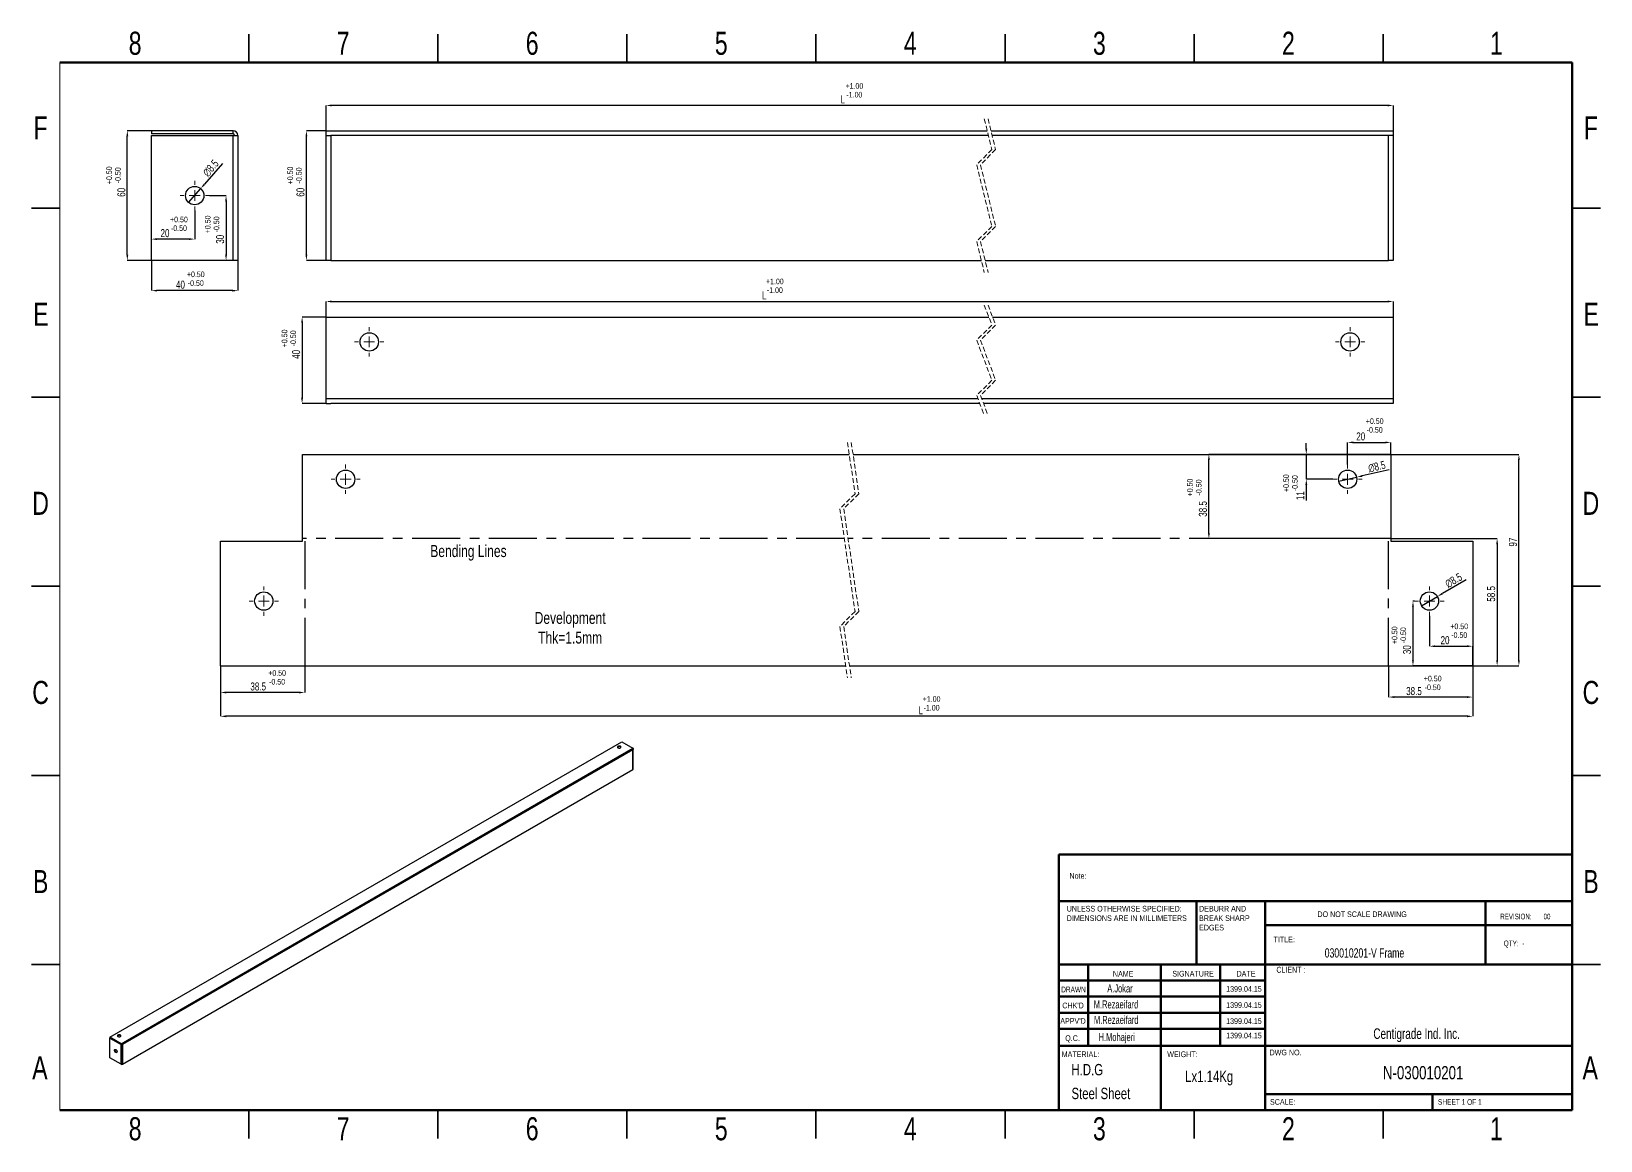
# Model space of a CAD drawing. Header units: millimetres. Extents: x 762 to 1177, y 468 to 761.
import ezdxf

# ---------------------------------------------------------------- set-up
doc = ezdxf.new("R2010")
doc.units = ezdxf.units.MM
doc.linetypes.add('CENTERX2', pattern=[20.32, 12.7, -2.54, 2.54, -2.54])
doc.linetypes.add('HIDDEN', pattern=[1.905, 1.27, -0.635])
doc.styles.add('SLDTEXTSTYLE0', font='TXT', dxfattribs={"width": 0.75})
doc.styles.add('SLDTEXTSTYLE1', font='TXT', dxfattribs={"width": 0.686449})
doc.styles.add('SLDTEXTSTYLE2', font='TXT', dxfattribs={"width": 0.652778})
doc.styles.add('SLDTEXTSTYLE3', font='TXT', dxfattribs={"width": 0.692308})
doc.styles.add('SLDTEXTSTYLE4', font='TXT', dxfattribs={"width": 0.7})
doc.styles.add('SLDTEXTSTYLE5', font='TXT', dxfattribs={"width": 0.678571})
doc.dimstyles.new('SLDDIMSTYLE40', dxfattribs={"dimtxt": 2.116667, "dimasz": 1.5, "dimexe": 0, "dimexo": 0.0625, "dimgap": 0.529167, "dimtad": 1, "dimdec": 0, "dimlfac": 1.75, "dimrnd": 1e-09, "dimzin": 12, "dimdsep": 46, "dimtxsty": 'SLDTEXTSTYLE0', "dimsah": 1, "dimcen": 0.09, "dimadec": 0, "dimazin": 3, "dimtfac": 1, "dimtdec": 0, "dimtofl": 0, "dimtmove": 0, "dimatfit": 3, "dimfxl": 1, "dimfrac": 2, "dimtolj": 1, "dimtzin": 12, "dimarcsym": 0})
doc.dimstyles.new('SLDDIMSTYLE41', dxfattribs={"dimtxt": 2.116667, "dimasz": 1.5, "dimexe": 0, "dimexo": 0.0625, "dimgap": 0.529167, "dimtad": 1, "dimdec": 1, "dimlfac": 1.75, "dimrnd": 1e-09, "dimzin": 12, "dimdsep": 46, "dimtxsty": 'SLDTEXTSTYLE0', "dimblk1": 'NONE', "dimsah": 1, "dimcen": 0, "dimadec": 0, "dimazin": 3, "dimtfac": 1, "dimtdec": 1, "dimtmove": 0, "dimatfit": 3, "dimldrblk": 'NONE', "dimfxl": 1, "dimfrac": 2, "dimtolj": 1, "dimtzin": 12, "dimarcsym": 0})
doc.dimstyles.new('SLDDIMSTYLE42', dxfattribs={"dimtxt": 2.116667, "dimasz": 1.5, "dimexe": 0, "dimexo": 0.0625, "dimgap": 0.529167, "dimtad": 1, "dimdec": 0, "dimlfac": 1.75, "dimrnd": 1e-09, "dimzin": 12, "dimdsep": 46, "dimtxsty": 'SLDTEXTSTYLE0', "dimsah": 1, "dimcen": 0.09, "dimadec": 0, "dimazin": 3, "dimtfac": 1, "dimtdec": 0, "dimtmove": 0, "dimatfit": 0, "dimfxl": 1, "dimfrac": 2, "dimtolj": 1, "dimtzin": 12, "dimarcsym": 0})

# ---------------------------------------------------------------- blocks, each defined once
blk = doc.blocks.new('*D32')
at = {"color": 0, "linetype": 'Continuous', "lineweight": -2, "transparency": 16777216}
for p, q in [((793.94, 734.62), (787.62, 734.62)), ((787.62, 701.84), (787.62, 733.12)), ((793.94, 700.34), (787.62, 700.34))]:
    blk.add_line(p, q, dxfattribs=at)
at = {"color": 0, "linetype": 'Continuous', "transparency": 16777216}
for points in [[(787.37, 733.12), (787.87, 733.12), (787.62, 734.62)], [(787.37, 701.84), (787.87, 701.84), (787.62, 700.34)]]:
    blk.add_solid(points, dxfattribs=at)
at = {"layer": 'Defpoints', "color": 0, "linetype": 'Continuous', "transparency": 16777216}
for p in [(787.62, 734.62), (794.01, 734.62), (794.01, 700.34)]:
    blk.add_point(p, dxfattribs=at)
at = {"color": 0, "linetype": 'Continuous', "lineweight": 18, "transparency": 16777216, "insert": (784.98, 718.33), "char_height": 2.117, "attachment_point": 2, "rotation": 90, "style": 'SLDTEXTSTYLE0'}
blk.add_mtext('\\A1;60', dxfattribs=at)
blk = doc.blocks.new('*D33')
at = {"color": 0, "linetype": 'Continuous', "lineweight": -2, "transparency": 16777216}
for p, q in [((794.01, 700.27), (794.01, 692.33)), ((816.86, 700.27), (816.86, 692.33)), ((815.36, 692.33), (795.51, 692.33))]:
    blk.add_line(p, q, dxfattribs=at)
at = {"color": 0, "linetype": 'Continuous', "transparency": 16777216}
for points in [[(795.51, 692.58), (795.51, 692.08), (794.01, 692.33)], [(815.36, 692.58), (815.36, 692.08), (816.86, 692.33)]]:
    blk.add_solid(points, dxfattribs=at)
at = {"layer": 'Defpoints', "color": 0, "linetype": 'Continuous', "transparency": 16777216}
for p in [(794.01, 700.34), (816.86, 700.34), (794.01, 692.33)]:
    blk.add_point(p, dxfattribs=at)
at = {"color": 0, "linetype": 'Continuous', "lineweight": 18, "transparency": 16777216, "insert": (801.67, 694.97), "char_height": 2.117, "attachment_point": 2, "style": 'SLDTEXTSTYLE0'}
blk.add_mtext('\\A1;40', dxfattribs=at)
blk = doc.blocks.new('*D34')
at = {"color": 0, "linetype": 'Continuous', "lineweight": -2, "transparency": 16777216}
for p, q in [((812.8, 725.98), (808.01, 720.45)), ((803.84, 715.64), (807.02, 719.31))]:
    blk.add_line(p, q, dxfattribs=at)
at = {"color": 0, "linetype": 'Continuous', "transparency": 16777216}
blk.add_solid([(807.82, 720.61), (808.2, 720.28), (807.02, 719.31)], dxfattribs=at)
at = {"layer": 'Defpoints', "color": 0, "linetype": 'Continuous', "transparency": 16777216}
for p in [(807.02, 719.31), (803.84, 715.64)]:
    blk.add_point(p, dxfattribs=at)
at = {"color": 0, "linetype": 'Continuous', "lineweight": 18, "transparency": 16777216, "insert": (807.34, 723.71), "char_height": 2.117, "attachment_point": 1, "rotation": 49.0928, "style": 'SLDTEXTSTYLE0'}
blk.add_mtext('\\A1;∅8.5', dxfattribs=at)
blk = doc.blocks.new('_NONE')
blk = doc.blocks.new('*D35')
at = {"color": 0, "linetype": 'Continuous', "lineweight": -2, "transparency": 16777216}
for p, q in [((809.35, 717.48), (813.73, 717.48)), ((813.73, 715.98), (813.73, 701.84)), ((816.8, 700.34), (813.73, 700.34))]:
    blk.add_line(p, q, dxfattribs=at)
at = {"color": 0, "linetype": 'Continuous', "transparency": 16777216}
for points in [[(813.48, 715.98), (813.98, 715.98), (813.73, 717.48)], [(813.48, 701.84), (813.98, 701.84), (813.73, 700.34)]]:
    blk.add_solid(points, dxfattribs=at)
at = {"layer": 'Defpoints', "color": 0, "linetype": 'Continuous', "transparency": 16777216}
for p in [(809.29, 717.48), (813.73, 700.34), (816.86, 700.34)]:
    blk.add_point(p, dxfattribs=at)
at = {"color": 0, "linetype": 'Continuous', "lineweight": 18, "transparency": 16777216, "insert": (811.09, 705.92), "char_height": 2.117, "attachment_point": 2, "rotation": 90, "style": 'SLDTEXTSTYLE0'}
blk.add_mtext('\\A1;30', dxfattribs=at)
blk = doc.blocks.new('*D36')
at = {"color": 0, "linetype": 'Continuous', "lineweight": -2, "transparency": 16777216}
for p, q in [((805.43, 713.56), (805.43, 705.96)), ((794.01, 700.4), (794.01, 705.96)), ((803.93, 705.96), (795.51, 705.96))]:
    blk.add_line(p, q, dxfattribs=at)
at = {"color": 0, "linetype": 'Continuous', "transparency": 16777216}
for points in [[(795.51, 706.21), (795.51, 705.71), (794.01, 705.96)], [(803.93, 706.21), (803.93, 705.71), (805.43, 705.96)]]:
    blk.add_solid(points, dxfattribs=at)
at = {"layer": 'Defpoints', "color": 0, "linetype": 'Continuous', "transparency": 16777216}
for p in [(805.43, 713.62), (794.01, 705.96), (794.01, 700.34)]:
    blk.add_point(p, dxfattribs=at)
at = {"color": 0, "linetype": 'Continuous', "lineweight": 18, "transparency": 16777216, "insert": (797.59, 708.6), "char_height": 2.117, "attachment_point": 2, "style": 'SLDTEXTSTYLE0'}
blk.add_mtext('\\A1;20', dxfattribs=at)
blk = doc.blocks.new('SW_CENTERMARKSYMBOL_70')
at = {"color": 0, "linetype": 'Continuous', "lineweight": 0}
for p, q in [((-2.86, 0), (-3.86, 0)), ((0, 0), (-1.43, 0)), ((0, 2.86), (0, 3.86)), ((0, 0), (0, 1.43)), ((0, 0), (0, -1.43)), ((0, 0), (1.43, 0)), ((2.86, 0), (3.86, 0)), ((0, -2.86), (0, -3.86))]:
    blk.add_line(p, q, dxfattribs=at)
blk = doc.blocks.new('*D37')
at = {"color": 0, "linetype": 'Continuous', "lineweight": -2, "transparency": 16777216}
for p, q in [((840.17, 734.68), (840.17, 741.3)), ((1120.93, 741.3), (841.67, 741.3)), ((1122.43, 734.68), (1122.43, 741.3))]:
    blk.add_line(p, q, dxfattribs=at)
at = {"color": 0, "linetype": 'Continuous', "transparency": 16777216}
for points in [[(841.67, 741.55), (841.67, 741.05), (840.17, 741.3)], [(1120.93, 741.55), (1120.93, 741.05), (1122.43, 741.3)]]:
    blk.add_solid(points, dxfattribs=at)
at = {"layer": 'Defpoints', "color": 0, "linetype": 'Continuous', "transparency": 16777216}
for p in [(840.17, 741.3), (840.17, 734.62), (1122.43, 734.62)]:
    blk.add_point(p, dxfattribs=at)
at = {"color": 0, "linetype": 'Continuous', "lineweight": 18, "transparency": 16777216, "insert": (976.83, 743.95), "char_height": 2.117, "attachment_point": 2, "style": 'SLDTEXTSTYLE0'}
blk.add_mtext('\\A1;L', dxfattribs=at)
blk = doc.blocks.new('*D38')
at = {"color": 0, "linetype": 'Continuous', "lineweight": -2, "transparency": 16777216}
for p, q in [((840.11, 734.62), (834.98, 734.62)), ((834.98, 701.84), (834.98, 733.12)), ((840.11, 700.34), (834.98, 700.34))]:
    blk.add_line(p, q, dxfattribs=at)
at = {"color": 0, "linetype": 'Continuous', "transparency": 16777216}
for points in [[(834.73, 733.12), (835.23, 733.12), (834.98, 734.62)], [(834.73, 701.84), (835.23, 701.84), (834.98, 700.34)]]:
    blk.add_solid(points, dxfattribs=at)
at = {"layer": 'Defpoints', "color": 0, "linetype": 'Continuous', "transparency": 16777216}
for p in [(834.98, 734.62), (840.17, 734.62), (840.17, 700.34)]:
    blk.add_point(p, dxfattribs=at)
at = {"color": 0, "linetype": 'Continuous', "lineweight": 18, "transparency": 16777216, "insert": (832.34, 718.35), "char_height": 2.117, "attachment_point": 2, "rotation": 90, "style": 'SLDTEXTSTYLE0'}
blk.add_mtext('\\A1;60', dxfattribs=at)
blk = doc.blocks.new('*D39')
at = {"color": 0, "linetype": 'Continuous', "lineweight": -2, "transparency": 16777216}
for p, q in [((840.17, 685.42), (840.17, 689.47)), ((841.67, 689.47), (1120.93, 689.47)), ((1122.43, 685.42), (1122.43, 689.47))]:
    blk.add_line(p, q, dxfattribs=at)
at = {"color": 0, "linetype": 'Continuous', "transparency": 16777216}
for points in [[(841.67, 689.72), (841.67, 689.22), (840.17, 689.47)], [(1120.93, 689.72), (1120.93, 689.22), (1122.43, 689.47)]]:
    blk.add_solid(points, dxfattribs=at)
at = {"layer": 'Defpoints', "color": 0, "linetype": 'Continuous', "transparency": 16777216}
for p in [(1122.43, 689.47), (840.17, 685.36), (1122.43, 685.36)]:
    blk.add_point(p, dxfattribs=at)
at = {"color": 0, "linetype": 'Continuous', "lineweight": 18, "transparency": 16777216, "insert": (956.06, 692.12), "char_height": 2.117, "attachment_point": 2, "style": 'SLDTEXTSTYLE0'}
blk.add_mtext('\\A1;L', dxfattribs=at)
blk = doc.blocks.new('*D40')
at = {"color": 0, "linetype": 'Continuous', "lineweight": -2, "transparency": 16777216}
for p, q in [((840.11, 685.36), (833.84, 685.36)), ((833.84, 683.86), (833.84, 664)), ((840.11, 662.5), (833.84, 662.5))]:
    blk.add_line(p, q, dxfattribs=at)
at = {"color": 0, "linetype": 'Continuous', "transparency": 16777216}
for points in [[(833.59, 683.86), (834.09, 683.86), (833.84, 685.36)], [(833.59, 664), (834.09, 664), (833.84, 662.5)]]:
    blk.add_solid(points, dxfattribs=at)
at = {"layer": 'Defpoints', "color": 0, "linetype": 'Continuous', "transparency": 16777216}
for p in [(840.17, 685.36), (833.84, 662.5), (840.17, 662.5)]:
    blk.add_point(p, dxfattribs=at)
at = {"color": 0, "linetype": 'Continuous', "lineweight": 18, "transparency": 16777216, "insert": (831.19, 675.49), "char_height": 2.117, "attachment_point": 2, "rotation": 90, "style": 'SLDTEXTSTYLE0'}
blk.add_mtext('\\A1;40', dxfattribs=at)
blk = doc.blocks.new('SW_CENTERMARKSYMBOL_71')
at = {"color": 0, "linetype": 'Continuous', "lineweight": 0}
for p, q in [((-2.86, 0), (-3.86, 0)), ((0, 0), (-1.43, 0)), ((0, 2.86), (0, 3.86)), ((0, 0), (0, 1.43)), ((0, 0), (0, -1.43)), ((0, 0), (1.43, 0)), ((2.86, 0), (3.86, 0)), ((0, -2.86), (0, -3.86))]:
    blk.add_line(p, q, dxfattribs=at)
blk = doc.blocks.new('SW_CENTERMARKSYMBOL_72')
at = {"color": 0, "linetype": 'Continuous', "lineweight": 0}
for p, q in [((-2.86, 0), (-3.86, 0)), ((0, 0), (-1.43, 0)), ((0, 2.86), (0, 3.86)), ((0, 0), (0, 1.43)), ((0, 0), (0, -1.43)), ((0, 0), (1.43, 0)), ((2.86, 0), (3.86, 0)), ((0, -2.86), (0, -3.86))]:
    blk.add_line(p, q, dxfattribs=at)
blk = doc.blocks.new('*D41')
at = {"color": 0, "linetype": 'Continuous', "lineweight": -2, "transparency": 16777216}
for p, q in [((812.28, 593.05), (812.28, 579.79)), ((1143.42, 593.05), (1143.42, 579.79)), ((1141.92, 579.79), (813.78, 579.79))]:
    blk.add_line(p, q, dxfattribs=at)
at = {"color": 0, "linetype": 'Continuous', "transparency": 16777216}
for points in [[(813.78, 580.04), (813.78, 579.54), (812.28, 579.79)], [(1141.92, 580.04), (1141.92, 579.54), (1143.42, 579.79)]]:
    blk.add_solid(points, dxfattribs=at)
at = {"layer": 'Defpoints', "color": 0, "linetype": 'Continuous', "transparency": 16777216}
for p in [(812.28, 593.12), (1143.42, 593.12), (812.28, 579.79)]:
    blk.add_point(p, dxfattribs=at)
at = {"color": 0, "linetype": 'Continuous', "lineweight": 18, "transparency": 16777216, "insert": (997.47, 582.43), "char_height": 2.117, "attachment_point": 2, "style": 'SLDTEXTSTYLE0'}
blk.add_mtext('\\A1;L', dxfattribs=at)
blk = doc.blocks.new('*D42')
at = {"color": 0, "linetype": 'Continuous', "lineweight": -2, "transparency": 16777216}
for p, q in [((812.28, 593.05), (812.28, 586.09)), ((834.53, 593.05), (834.53, 586.09)), ((833.03, 586.09), (813.78, 586.09))]:
    blk.add_line(p, q, dxfattribs=at)
at = {"color": 0, "linetype": 'Continuous', "transparency": 16777216}
for points in [[(813.78, 586.34), (813.78, 585.84), (812.28, 586.09)], [(833.03, 586.34), (833.03, 585.84), (834.53, 586.09)]]:
    blk.add_solid(points, dxfattribs=at)
at = {"layer": 'Defpoints', "color": 0, "linetype": 'Continuous', "transparency": 16777216}
for p in [(812.28, 593.12), (834.53, 593.12), (812.28, 586.09)]:
    blk.add_point(p, dxfattribs=at)
at = {"color": 0, "linetype": 'Continuous', "lineweight": 18, "transparency": 16777216, "insert": (822.23, 588.74), "char_height": 2.117, "attachment_point": 2, "style": 'SLDTEXTSTYLE0'}
blk.add_mtext('\\A1;38.5', dxfattribs=at)
blk = doc.blocks.new('*D43')
at = {"color": 0, "linetype": 'Continuous', "lineweight": -2, "transparency": 16777216}
for p, q in [((1121.17, 593.05), (1121.17, 584.88)), ((1143.42, 593.05), (1143.42, 584.88)), ((1141.92, 584.88), (1122.67, 584.88))]:
    blk.add_line(p, q, dxfattribs=at)
at = {"color": 0, "linetype": 'Continuous', "transparency": 16777216}
for points in [[(1122.67, 585.13), (1122.67, 584.63), (1121.17, 584.88)], [(1141.92, 585.13), (1141.92, 584.63), (1143.42, 584.88)]]:
    blk.add_solid(points, dxfattribs=at)
at = {"layer": 'Defpoints', "color": 0, "linetype": 'Continuous', "transparency": 16777216}
for p in [(1121.17, 593.12), (1143.42, 593.12), (1121.17, 584.88)]:
    blk.add_point(p, dxfattribs=at)
at = {"color": 0, "linetype": 'Continuous', "lineweight": 18, "transparency": 16777216, "insert": (1127.89, 587.52), "char_height": 2.117, "attachment_point": 2, "style": 'SLDTEXTSTYLE0'}
blk.add_mtext('\\A1;38.5', dxfattribs=at)
blk = doc.blocks.new('*D44')
at = {"color": 0, "linetype": 'Continuous', "lineweight": -2, "transparency": 16777216}
for p, q in [((1121.72, 649.04), (1073.65, 649.04)), ((1073.65, 628.29), (1073.65, 647.54)), ((1121.72, 626.79), (1073.65, 626.79))]:
    blk.add_line(p, q, dxfattribs=at)
at = {"color": 0, "linetype": 'Continuous', "transparency": 16777216}
for points in [[(1073.4, 647.54), (1073.9, 647.54), (1073.65, 649.04)], [(1073.4, 628.29), (1073.9, 628.29), (1073.65, 626.79)]]:
    blk.add_solid(points, dxfattribs=at)
at = {"layer": 'Defpoints', "color": 0, "linetype": 'Continuous', "transparency": 16777216}
for p in [(1073.65, 649.04), (1121.78, 649.04), (1121.78, 626.79)]:
    blk.add_point(p, dxfattribs=at)
at = {"color": 0, "linetype": 'Continuous', "lineweight": 18, "transparency": 16777216, "insert": (1071, 634.62), "char_height": 2.117, "attachment_point": 2, "rotation": 90, "style": 'SLDTEXTSTYLE0'}
blk.add_mtext('\\A1;38.5', dxfattribs=at)
blk = doc.blocks.new('*D45')
at = {"color": 0, "linetype": 'Continuous', "lineweight": -2, "transparency": 16777216}
for p, q in [((1121.84, 626.79), (1149.88, 626.79)), ((1149.88, 625.29), (1149.88, 594.62)), ((1143.48, 593.12), (1149.88, 593.12))]:
    blk.add_line(p, q, dxfattribs=at)
at = {"color": 0, "linetype": 'Continuous', "transparency": 16777216}
for points in [[(1149.63, 625.29), (1150.13, 625.29), (1149.88, 626.79)], [(1149.63, 594.62), (1150.13, 594.62), (1149.88, 593.12)]]:
    blk.add_solid(points, dxfattribs=at)
at = {"layer": 'Defpoints', "color": 0, "linetype": 'Continuous', "transparency": 16777216}
for p in [(1121.78, 626.79), (1143.42, 593.12), (1149.88, 593.12)]:
    blk.add_point(p, dxfattribs=at)
at = {"color": 0, "linetype": 'Continuous', "lineweight": 18, "transparency": 16777216, "insert": (1147.23, 612.16), "char_height": 2.117, "attachment_point": 2, "rotation": 90, "style": 'SLDTEXTSTYLE0'}
blk.add_mtext('\\A1;58.5', dxfattribs=at)
blk = doc.blocks.new('*D46')
at = {"color": 0, "linetype": 'Continuous', "lineweight": -2, "transparency": 16777216}
for p, q in [((1121.84, 649.04), (1155.64, 649.04)), ((1155.64, 594.62), (1155.64, 647.54)), ((1143.48, 593.12), (1155.64, 593.12))]:
    blk.add_line(p, q, dxfattribs=at)
at = {"color": 0, "linetype": 'Continuous', "transparency": 16777216}
for points in [[(1155.39, 647.54), (1155.89, 647.54), (1155.64, 649.04)], [(1155.39, 594.62), (1155.89, 594.62), (1155.64, 593.12)]]:
    blk.add_solid(points, dxfattribs=at)
at = {"layer": 'Defpoints', "color": 0, "linetype": 'Continuous', "transparency": 16777216}
for p in [(1121.78, 649.04), (1155.64, 649.04), (1143.42, 593.12)]:
    blk.add_point(p, dxfattribs=at)
at = {"color": 0, "linetype": 'Continuous', "lineweight": 18, "transparency": 16777216, "insert": (1153, 625.85), "char_height": 2.117, "attachment_point": 2, "rotation": 90, "style": 'SLDTEXTSTYLE0'}
blk.add_mtext('\\A1;97', dxfattribs=at)
blk = doc.blocks.new('*D47')
at = {"color": 0, "linetype": 'Continuous', "lineweight": -2, "transparency": 16777216}
for p, q in [((1110.35, 646.38), (1110.35, 652.21)), ((1111.85, 652.21), (1120.28, 652.21)), ((1121.78, 649.1), (1121.78, 652.21))]:
    blk.add_line(p, q, dxfattribs=at)
at = {"color": 0, "linetype": 'Continuous', "transparency": 16777216}
for points in [[(1111.85, 652.46), (1111.85, 651.96), (1110.35, 652.21)], [(1120.28, 652.46), (1120.28, 651.96), (1121.78, 652.21)]]:
    blk.add_solid(points, dxfattribs=at)
at = {"layer": 'Defpoints', "color": 0, "linetype": 'Continuous', "transparency": 16777216}
for p in [(1121.78, 652.21), (1121.78, 649.04), (1110.35, 646.32)]:
    blk.add_point(p, dxfattribs=at)
at = {"color": 0, "linetype": 'Continuous', "lineweight": 18, "transparency": 16777216, "insert": (1113.81, 654.86), "char_height": 2.117, "attachment_point": 2, "style": 'SLDTEXTSTYLE0'}
blk.add_mtext('\\A1;20', dxfattribs=at)
blk = doc.blocks.new('*D48')
at = {"color": 0, "linetype": 'Continuous', "lineweight": -2, "transparency": 16777216}
for p, q in [((1099.41, 650.54), (1099.41, 652.04)), ((1121.72, 649.04), (1099.41, 649.04)), ((1099.41, 649.04), (1099.41, 642.47)), ((1106.43, 642.47), (1099.41, 642.47)), ((1099.41, 640.97), (1099.41, 636.82))]:
    blk.add_line(p, q, dxfattribs=at)
at = {"color": 0, "linetype": 'Continuous', "transparency": 16777216}
for points in [[(1099.16, 650.54), (1099.66, 650.54), (1099.41, 649.04)], [(1099.16, 640.97), (1099.66, 640.97), (1099.41, 642.47)]]:
    blk.add_solid(points, dxfattribs=at)
at = {"layer": 'Defpoints', "color": 0, "linetype": 'Continuous', "transparency": 16777216}
for p in [(1099.41, 649.04), (1121.78, 649.04), (1106.49, 642.47)]:
    blk.add_point(p, dxfattribs=at)
at = {"color": 0, "linetype": 'Continuous', "lineweight": 18, "transparency": 16777216, "insert": (1096.76, 638.14), "char_height": 2.117, "attachment_point": 2, "rotation": 90, "style": 'SLDTEXTSTYLE0'}
blk.add_mtext('\\A1;11', dxfattribs=at)
blk = doc.blocks.new('*D49')
at = {"color": 0, "linetype": 'Continuous', "lineweight": -2, "transparency": 16777216}
for p, q in [((1121.32, 644.96), (1114.18, 643.34)), ((1107.98, 641.93), (1112.72, 643))]:
    blk.add_line(p, q, dxfattribs=at)
at = {"color": 0, "linetype": 'Continuous', "transparency": 16777216}
blk.add_solid([(1114.13, 643.58), (1114.24, 643.09), (1112.72, 643)], dxfattribs=at)
at = {"layer": 'Defpoints', "color": 0, "linetype": 'Continuous', "transparency": 16777216}
for p in [(1107.98, 641.93), (1112.72, 643)]:
    blk.add_point(p, dxfattribs=at)
at = {"color": 0, "linetype": 'Continuous', "lineweight": 18, "transparency": 16777216, "insert": (1115.57, 646.37), "char_height": 2.117, "attachment_point": 1, "rotation": 12.8005, "style": 'SLDTEXTSTYLE0'}
blk.add_mtext('\\A1;∅8.5', dxfattribs=at)
blk = doc.blocks.new('*D50')
at = {"color": 0, "linetype": 'Continuous', "lineweight": -2, "transparency": 16777216}
for p, q in [((1131.99, 606.34), (1131.99, 598.32)), ((1133.49, 598.32), (1141.92, 598.32)), ((1143.42, 593.18), (1143.42, 598.32))]:
    blk.add_line(p, q, dxfattribs=at)
at = {"color": 0, "linetype": 'Continuous', "transparency": 16777216}
for points in [[(1133.49, 598.57), (1133.49, 598.07), (1131.99, 598.32)], [(1141.92, 598.57), (1141.92, 598.07), (1143.42, 598.32)]]:
    blk.add_solid(points, dxfattribs=at)
at = {"layer": 'Defpoints', "color": 0, "linetype": 'Continuous', "transparency": 16777216}
for p in [(1131.99, 606.4), (1143.42, 598.32), (1143.42, 593.12)]:
    blk.add_point(p, dxfattribs=at)
at = {"color": 0, "linetype": 'Continuous', "lineweight": 18, "transparency": 16777216, "insert": (1136.11, 600.97), "char_height": 2.117, "attachment_point": 2, "style": 'SLDTEXTSTYLE0'}
blk.add_mtext('\\A1;20', dxfattribs=at)
blk = doc.blocks.new('*D51')
at = {"color": 0, "linetype": 'Continuous', "lineweight": -2, "transparency": 16777216}
for p, q in [((1128.07, 610.26), (1127.62, 610.26)), ((1127.62, 608.76), (1127.62, 594.62)), ((1143.35, 593.12), (1127.62, 593.12))]:
    blk.add_line(p, q, dxfattribs=at)
at = {"color": 0, "linetype": 'Continuous', "transparency": 16777216}
for points in [[(1127.37, 608.76), (1127.87, 608.76), (1127.62, 610.26)], [(1127.37, 594.62), (1127.87, 594.62), (1127.62, 593.12)]]:
    blk.add_solid(points, dxfattribs=at)
at = {"layer": 'Defpoints', "color": 0, "linetype": 'Continuous', "transparency": 16777216}
for p in [(1128.13, 610.26), (1127.62, 593.12), (1143.42, 593.12)]:
    blk.add_point(p, dxfattribs=at)
at = {"color": 0, "linetype": 'Continuous', "lineweight": 18, "transparency": 16777216, "insert": (1124.97, 597.41), "char_height": 2.117, "attachment_point": 2, "rotation": 90, "style": 'SLDTEXTSTYLE0'}
blk.add_mtext('\\A1;30', dxfattribs=at)
blk = doc.blocks.new('*D52')
at = {"color": 0, "linetype": 'Continuous', "lineweight": -2, "transparency": 16777216}
for p, q in [((1141.73, 615.88), (1135.39, 612.22)), ((1129.88, 609.04), (1134.09, 611.47))]:
    blk.add_line(p, q, dxfattribs=at)
at = {"color": 0, "linetype": 'Continuous', "transparency": 16777216}
blk.add_solid([(1135.26, 612.44), (1135.51, 612.01), (1134.09, 611.47)], dxfattribs=at)
at = {"layer": 'Defpoints', "color": 0, "linetype": 'Continuous', "transparency": 16777216}
for p in [(1134.09, 611.47), (1129.88, 609.04)]:
    blk.add_point(p, dxfattribs=at)
at = {"color": 0, "linetype": 'Continuous', "lineweight": 18, "transparency": 16777216, "insert": (1135.82, 615.53), "char_height": 2.117, "attachment_point": 1, "rotation": 30, "style": 'SLDTEXTSTYLE0'}
blk.add_mtext('\\A1;∅8.5', dxfattribs=at)
blk = doc.blocks.new('SW_CENTERMARKSYMBOL_73')
at = {"color": 0, "linetype": 'Continuous', "lineweight": 0}
for p, q in [((-2.86, 0), (-3.86, 0)), ((0, 0), (-1.43, 0)), ((0, 2.86), (0, 3.86)), ((0, 0), (0, 1.43)), ((0, 0), (0, -1.43)), ((0, 0), (1.43, 0)), ((2.86, 0), (3.86, 0)), ((0, -2.86), (0, -3.86))]:
    blk.add_line(p, q, dxfattribs=at)
blk = doc.blocks.new('SW_CENTERMARKSYMBOL_74')
at = {"color": 0, "linetype": 'Continuous', "lineweight": 0}
for p, q in [((-2.86, 0), (-3.86, 0)), ((0, 0), (-1.43, 0)), ((0, 2.86), (0, 3.86)), ((0, 0), (0, 1.43)), ((0, 0), (0, -1.43)), ((0, 0), (1.43, 0)), ((2.86, 0), (3.86, 0)), ((0, -2.86), (0, -3.86))]:
    blk.add_line(p, q, dxfattribs=at)
blk = doc.blocks.new('SW_CENTERMARKSYMBOL_75')
at = {"color": 0, "linetype": 'Continuous', "lineweight": 0}
for p, q in [((-2.86, 0), (-3.86, 0)), ((0, 0), (-1.43, 0)), ((0, 2.86), (0, 3.86)), ((0, 0), (0, 1.43)), ((0, 0), (0, -1.43)), ((0, 0), (1.43, 0)), ((2.86, 0), (3.86, 0)), ((0, -2.86), (0, -3.86))]:
    blk.add_line(p, q, dxfattribs=at)
blk = doc.blocks.new('SW_CENTERMARKSYMBOL_76')
at = {"color": 0, "linetype": 'Continuous', "lineweight": 0}
for p, q in [((-2.86, 0), (-3.86, 0)), ((0, 0), (-1.43, 0)), ((0, 2.86), (0, 3.86)), ((0, 0), (0, 1.43)), ((0, 0), (0, -1.43)), ((0, 0), (1.43, 0)), ((2.86, 0), (3.86, 0)), ((0, -2.86), (0, -3.86))]:
    blk.add_line(p, q, dxfattribs=at)
blk = doc.blocks.new('SW_NOTE_62')
at = {"color": 0, "linetype": 'Continuous', "lineweight": 0, "char_height": 1.5, "attachment_point": 1, "style": 'SLDTEXTSTYLE0'}
for s, insert in [('UNLESS OTHERWISE SPECIFIED:', (0, 1.93)), ('DIMENSIONS ARE IN MILLIMETERS', (0, -0.57))]:
    blk.add_mtext(s, dxfattribs=dict(at, insert=insert))
blk = doc.blocks.new('SW_NOTE_63')
at = {"color": 0, "linetype": 'Continuous', "lineweight": 0, "char_height": 1.5, "attachment_point": 1, "style": 'SLDTEXTSTYLE0'}
for s, insert in [('DEBURR AND', (0, 1.93)), ('BREAK SHARP', (0, -0.57)), ('EDGES', (0, -3.07))]:
    blk.add_mtext(s, dxfattribs=dict(at, insert=insert))

msp = doc.modelspace()

# ---------------------------------------------------------------- linework, layer by layer
at = {"color": 7, "linetype": 'Continuous', "lineweight": 35}
for p, q in [((819.746, 752.676), (819.746, 760.176)), ((869.746, 752.676), (869.746, 760.176)), ((919.746, 752.676), (919.746, 760.176)), ((969.746, 760.176), (969.746, 752.676)), ((969.746, 752.676), (969.746, 760.176)), ((1019.746, 752.676), (1019.746, 760.176)), ((1069.746, 752.676), (1069.746, 760.176)), ((1119.746, 752.676), (1119.746, 760.176)), ((769.746, 714.176), (762.246, 714.176)), ((1169.746, 714.176), (1177.246, 714.176)), ((769.746, 664.176), (762.246, 664.176)), ((1169.746, 664.176), (1177.246, 664.176)), ((762.246, 614.176), (769.746, 614.176)), ((769.746, 614.176), (762.246, 614.176)), ((1177.246, 614.176), (1169.746, 614.176)), ((1169.746, 614.176), (1177.246, 614.176)), ((769.746, 564.176), (762.246, 564.176)), ((1169.746, 564.176), (1177.246, 564.176)), ((769.746, 514.176), (762.246, 514.176)), ((1169.746, 514.176), (1177.246, 514.176)), ((819.746, 475.676), (819.746, 468.176)), ((869.746, 475.676), (869.746, 468.176)), ((919.746, 475.676), (919.746, 468.176)), ((969.746, 468.176), (969.746, 475.676)), ((969.746, 475.676), (969.746, 468.176)), ((1019.746, 475.676), (1019.746, 468.176)), ((1069.746, 475.676), (1069.746, 468.176)), ((1119.746, 475.676), (1119.746, 468.176))]:
    msp.add_line(p, q, dxfattribs=at)
at = {"color": 7, "linetype": 'Continuous', "lineweight": 18}
msp.add_line((769.746, 475.676), (769.746, 752.676), dxfattribs=at)
at = {"color": 7, "linetype": 'Continuous', "lineweight": 70}
for p, q in [((769.746, 752.676), (1169.746, 752.676)), ((1169.746, 752.676), (1169.746, 475.676)), ((1169.746, 475.676), (769.746, 475.676))]:
    msp.add_line(p, q, dxfattribs=at)
at = {"color": 7, "linetype": 'Continuous', "lineweight": 25}
for p, q in [((794.006, 734.622), (794.006, 733.765)), ((815.585, 734.622), (794.006, 734.622)), ((815.585, 733.765), (815.585, 734.622)), ((840.169, 733.344), (840.169, 734.622)), ((840.169, 734.622), (1015.031, 734.622)), ((1016.031, 734.622), (1122.428, 734.622)), ((1122.428, 734.622), (1122.428, 733.344)), ((815.585, 733.765), (794.006, 733.765)), ((794.006, 700.337), (794.006, 733.344)), ((794.006, 733.344), (815.585, 733.344)), ((815.585, 700.337), (815.585, 733.344)), ((815.585, 733.344), (816.006, 733.344)), ((816.006, 733.344), (816.863, 733.344)), ((816.863, 733.344), (816.863, 700.337)), ((840.169, 733.344), (841.447, 733.344)), ((840.169, 700.337), (840.169, 733.344)), ((1015.344, 733.344), (841.447, 733.344)), ((841.447, 733.344), (841.447, 700.337)), ((1121.15, 733.344), (1016.344, 733.344)), ((1122.428, 733.344), (1121.15, 733.344)), ((1121.15, 700.337), (1121.15, 733.344)), ((1122.428, 733.344), (1122.428, 700.337)), ((815.585, 700.337), (794.006, 700.337)), ((816.863, 700.337), (815.585, 700.337)), ((841.447, 700.337), (840.169, 700.337)), ((841.447, 700.337), (1013.474, 700.337)), ((1014.474, 700.337), (1121.15, 700.337)), ((1122.428, 700.337), (1121.15, 700.337)), ((840.169, 685.361), (1015.45, 685.361)), ((840.169, 663.782), (840.169, 685.361)), ((1016.45, 685.361), (1122.428, 685.361)), ((1122.428, 685.361), (1122.428, 663.782)), ((840.169, 663.782), (1012.572, 663.782)), ((840.169, 662.504), (840.169, 663.782)), ((840.169, 662.504), (841.447, 662.504)), ((1013.055, 662.504), (841.447, 662.504)), ((1013.572, 663.782), (1122.428, 663.782)), ((1121.15, 662.504), (1014.055, 662.504)), ((1122.428, 662.504), (1121.15, 662.504)), ((1122.428, 663.782), (1122.428, 662.504)), ((833.92, 626.123), (833.92, 649.037)), ((833.92, 649.037), (978.544, 649.037)), ((979.544, 649.037), (1121.78, 649.037)), ((1121.78, 649.037), (1121.78, 626.123)), ((812.285, 593.115), (812.285, 626.123)), ((812.285, 626.123), (833.92, 626.123)), ((1121.78, 626.123), (1143.415, 626.123)), ((1143.415, 626.123), (1143.415, 593.115)), ((812.285, 593.115), (977.608, 593.115)), ((978.608, 593.115), (1143.415, 593.115)), ((782.993, 494.934), (918.365, 573.082)), ((918.365, 573.082), (921.332, 571.37)), ((785.96, 493.221), (921.332, 571.37)), ((921.332, 570.964), (786.312, 493.018)), ((921.508, 571.065), (921.332, 570.964)), ((921.332, 565.723), (921.332, 570.964)), ((921.405, 565.824), (921.405, 571.006)), ((786.312, 487.778), (921.332, 565.723)), ((785.96, 493.221), (782.993, 494.934)), ((782.993, 494.934), (782.993, 494.798)), ((785.96, 493.085), (782.993, 494.798)), ((782.993, 494.731), (783.051, 494.764)), ((782.993, 494.731), (785.96, 493.018)), ((782.993, 489.49), (782.993, 494.731)), ((785.96, 493.085), (785.96, 493.221)), ((786.001, 493.042), (785.96, 493.018)), ((785.96, 487.778), (785.96, 493.018)), ((786.018, 492.985), (786.136, 492.917)), ((786.136, 492.917), (786.312, 493.018)), ((786.312, 493.018), (786.312, 487.778)), ((785.96, 487.778), (782.993, 489.49))]:
    msp.add_line(p, q, dxfattribs=at)
at = {"color": 7, "linetype": 'HIDDEN', "lineweight": 18}
for p, q in [((1014.252, 737.797), (1016.252, 729.638)), ((1015.252, 737.797), (1017.252, 729.638)), ((1016.252, 729.638), (1012.252, 725.638)), ((1017.252, 729.638), (1013.252, 725.638)), ((1012.252, 725.638), (1016.252, 709.321)), ((1013.252, 725.638), (1017.252, 709.321)), ((1016.252, 709.321), (1012.252, 705.321)), ((1017.252, 709.321), (1013.252, 705.321)), ((1012.252, 705.321), (1014.252, 697.162)), ((1013.252, 705.321), (1015.252, 697.162)), ((1014.252, 688.536), (1016.252, 683.234)), ((1015.252, 688.536), (1017.252, 683.234)), ((1016.252, 683.234), (1012.252, 679.234)), ((1017.252, 683.234), (1013.252, 679.234)), ((1012.252, 679.234), (1016.252, 668.631)), ((1013.252, 679.234), (1017.252, 668.631)), ((1016.252, 668.631), (1012.252, 664.631)), ((1017.252, 668.631), (1013.252, 664.631)), ((1012.252, 664.631), (1014.252, 659.329)), ((1013.252, 664.631), (1015.252, 659.329)), ((978.076, 652.212), (980.076, 638.644)), ((979.076, 652.212), (981.076, 638.644)), ((980.076, 638.644), (976.076, 634.644)), ((981.076, 638.644), (977.076, 634.644)), ((976.076, 634.644), (980.076, 607.508)), ((977.076, 634.644), (981.076, 607.508)), ((980.076, 607.508), (976.076, 603.508)), ((981.076, 607.508), (977.076, 603.508)), ((976.076, 603.508), (978.076, 589.94)), ((977.076, 603.508), (979.076, 589.94))]:
    msp.add_line(p, q, dxfattribs=at)
at = {"color": 7, "linetype": 'CENTERX2'}
for p, q in [((977.234, 626.79), (833.92, 626.79)), ((1121.78, 626.79), (978.234, 626.79)), ((834.531, 626.123), (834.531, 593.115)), ((1121.169, 593.115), (1121.169, 626.123)), ((921.508, 571.171), (786.136, 493.023)), ((921.424, 565.776), (921.424, 571.017)), ((786.22, 492.965), (786.22, 487.725))]:
    msp.add_line(p, q, dxfattribs=at)
at = {"color": 7, "linetype": 'Continuous', "lineweight": 50}
for p, q in [((1033.946, 543.273), (1169.746, 543.273)), ((1033.946, 543.273), (1033.946, 530.926)), ((1033.946, 530.926), (1169.746, 530.926)), ((1033.946, 530.926), (1033.946, 475.926)), ((1070.346, 530.926), (1070.346, 514.176)), ((1088.546, 530.926), (1088.546, 475.676)), ((1146.836, 514.176), (1146.836, 530.926)), ((1169.746, 524.551), (1088.546, 524.551)), ((1169.746, 514.176), (1033.946, 514.176)), ((1041.746, 514.176), (1041.746, 492.676)), ((1060.937, 514.176), (1060.937, 475.926)), ((1076.652, 514.176), (1076.652, 492.676)), ((1088.546, 475.926), (1088.546, 514.176)), ((1088.546, 509.926), (1033.946, 509.926)), ((1088.546, 505.676), (1033.946, 505.676)), ((1088.546, 501.426), (1033.946, 501.426)), ((1088.546, 497.176), (1033.946, 497.176)), ((1044.346, 492.676), (1033.946, 492.676)), ((1044.346, 492.676), (1169.746, 492.676)), ((1088.546, 479.926), (1169.746, 479.926)), ((1132.746, 475.676), (1132.746, 479.926))]:
    msp.add_line(p, q, dxfattribs=at)
at = {"color": 7, "linetype": 'Continuous', "lineweight": 25, "flags": 128}
for points in [[(917.363, 571.846), (917.28, 571.781), (917.233, 571.704), (917.228, 571.623), (917.264, 571.545), (917.339, 571.476), (917.446, 571.423), (917.575, 571.39), (917.715, 571.381), (917.853, 571.396), (917.978, 571.434), (918.077, 571.492), (918.143, 571.564), (918.169, 571.643), (918.153, 571.724), (918.097, 571.799), (918.005, 571.86), (917.886, 571.903), (917.75, 571.925), (917.609, 571.921), (917.477, 571.895), (917.363, 571.846)], [(917.363, 571.71), (917.28, 571.645), (917.24, 571.586)], [(918.155, 571.586), (918.153, 571.588), (918.097, 571.663), (918.005, 571.724), (917.886, 571.767), (917.75, 571.788), (917.609, 571.785), (917.477, 571.759), (917.363, 571.71)], [(785.134, 495.512), (785.051, 495.447), (785.004, 495.37), (784.999, 495.289), (785.035, 495.21), (785.11, 495.142), (785.217, 495.089), (785.346, 495.056), (785.486, 495.047), (785.624, 495.062), (785.749, 495.1), (785.848, 495.158), (785.914, 495.229), (785.94, 495.309), (785.924, 495.39), (785.868, 495.464), (785.776, 495.526), (785.657, 495.569), (785.521, 495.59), (785.38, 495.587), (785.248, 495.56), (785.134, 495.512)], [(785.134, 495.376), (785.051, 495.311), (785.011, 495.251)], [(785.926, 495.251), (785.924, 495.254), (785.868, 495.328), (785.776, 495.39), (785.657, 495.433), (785.521, 495.454), (785.38, 495.451), (785.248, 495.424), (785.134, 495.376)], [(784.231, 491.498), (784.246, 491.603), (784.289, 491.681), (784.357, 491.727), (784.443, 491.734), (784.54, 491.704), (784.639, 491.638), (784.732, 491.543), (784.81, 491.426), (784.866, 491.299), (784.895, 491.172), (784.895, 491.057), (784.866, 490.964), (784.81, 490.901), (784.732, 490.875), (784.639, 490.886), (784.54, 490.935), (784.443, 491.017), (784.357, 491.124), (784.289, 491.247), (784.246, 491.376), (784.231, 491.498)], [(784.395, 491.735), (784.382, 491.714), (784.352, 491.621), (784.352, 491.506), (784.382, 491.379), (784.438, 491.252), (784.516, 491.135), (784.608, 491.04), (784.708, 490.974), (784.805, 490.944), (784.852, 490.943)]]:
    msp.add_lwpolyline(points, dxfattribs=at)
at = {"color": 7, "linetype": 'Continuous', "lineweight": 25}
for centre in [(805.434, 717.48), (851.597, 678.79), (1111, 678.79), (845.349, 642.465), (1110.351, 642.465), (823.713, 610.258), (1131.987, 610.258)]:
    msp.add_circle(centre, 2.429, dxfattribs=at)
for centre, radius, start, end in [((815.585, 733.344), 1.278, 360, 90), ((815.585, 733.344), 0.421, 360, 90), ((921.126, 571.048), 0.382, 2.60546, 57.39456), ((921.28, 565.837), 0.125, 294.37545, 354.30527), ((785.755, 492.899), 0.382, 2.60546, 57.39456), ((785.893, 492.979), 0.126, 2.6055, 57.39451), ((786.102, 493.269), 0.288, 240.4747, 252.94416), ((786.136, 488.117), 0.382, 242.611, 297.38906)]:
    msp.add_arc(centre, radius, start, end, dxfattribs=at)

# ---------------------------------------------------------------- block references
at = {"color": 7, "linetype": 'Continuous', "lineweight": 0}
for name, p in [('SW_CENTERMARKSYMBOL_70', (805.434, 717.48)), ('SW_CENTERMARKSYMBOL_71', (851.598, 678.79)), ('SW_CENTERMARKSYMBOL_72', (1111, 678.79)), ('SW_CENTERMARKSYMBOL_75', (845.349, 642.465)), ('SW_CENTERMARKSYMBOL_76', (1110.351, 642.465)), ('SW_CENTERMARKSYMBOL_74', (823.713, 610.258)), ('SW_CENTERMARKSYMBOL_73', (1131.987, 610.258)), ('SW_NOTE_62', (1036.055, 527.745)), ('SW_NOTE_63', (1071.056, 527.745))]:
    msp.add_blockref(name, p, dxfattribs=at)

# ---------------------------------------------------------------- texts
for s, insert, char_height, attachment_point, style in [('8', (789.685, 760.789), 6.096, 2, 'SLDTEXTSTYLE0'), ('7', (844.685, 760.789), 6.096, 2, 'SLDTEXTSTYLE0'), ('6', (894.685, 760.789), 6.096, 2, 'SLDTEXTSTYLE0'), ('5', (944.685, 760.789), 6.096, 2, 'SLDTEXTSTYLE0'), ('4', (994.685, 760.789), 6.096, 2, 'SLDTEXTSTYLE0'), ('3', (1044.685, 760.789), 6.096, 2, 'SLDTEXTSTYLE0'), ('2', (1094.685, 760.789), 6.096, 2, 'SLDTEXTSTYLE0'), ('1', (1149.685, 760.789), 6.096, 2, 'SLDTEXTSTYLE0'), ('F', (764.683, 738.401), 6.096, 2, 'SLDTEXTSTYLE0'), ('F', (1174.683, 738.401), 6.096, 2, 'SLDTEXTSTYLE0'), ('E', (764.757, 689.151), 6.096, 2, 'SLDTEXTSTYLE0'), ('E', (1174.757, 689.151), 6.096, 2, 'SLDTEXTSTYLE0'), ('D', (764.677, 639.151), 6.096, 2, 'SLDTEXTSTYLE0'), ('D', (1174.677, 639.151), 6.096, 2, 'SLDTEXTSTYLE0'), ('C', (764.683, 589.151), 6.096, 2, 'SLDTEXTSTYLE0'), ('C', (1174.683, 589.151), 6.096, 2, 'SLDTEXTSTYLE0'), ('B', (764.7, 539.151), 6.096, 2, 'SLDTEXTSTYLE0'), ('Note:', (1036.779, 538.342), 1.5, 1, 'SLDTEXTSTYLE0'), ('B', (1174.7, 539.151), 6.096, 2, 'SLDTEXTSTYLE0'), ('DO NOT SCALE DRAWING', (1102.361, 528.209), 1.5, 1, 'SLDTEXTSTYLE0'), ('REVISION:       00', (1150.701, 527.61), 1.5, 1, 'SLDTEXTSTYLE2'), ('TITLE:', (1090.757, 521.541), 1.5, 1, 'SLDTEXTSTYLE0'), ('QTY:  -', (1151.622, 520.512), 1.5, 1, 'SLDTEXTSTYLE5'), ('030010201-V Frame', (1104.28, 518.458), 2.45, 1, 'SLDTEXTSTYLE4'), ('NAME', (1048.269, 512.427), 1.5, 1, 'SLDTEXTSTYLE0'), ('SIGNATURE', (1063.98, 512.487), 1.5, 1, 'SLDTEXTSTYLE0'), ('DATE', (1080.964, 512.487), 1.5, 1, 'SLDTEXTSTYLE0'), ('CLIENT :', (1091.506, 513.561), 1.5875, 1, 'SLDTEXTSTYLE4'), ('DRAWN', (1034.59, 508.31), 1.5, 1, 'SLDTEXTSTYLE1'), ('A.Jokar', (1046.78, 508.895), 2.1167, 1, 'SLDTEXTSTYLE4'), ('1399.04.15', (1078.215, 508.456), 1.5, 1, 'SLDTEXTSTYLE0'), ("CHK'D", (1034.886, 504.087), 1.5, 1, 'SLDTEXTSTYLE0'), ('M.Rezaeifard', (1043.204, 504.672), 2.11667, 1, 'SLDTEXTSTYLE4'), ('1399.04.15', (1078.215, 504.206), 1.5, 1, 'SLDTEXTSTYLE0'), ("APPV'D", (1034.348, 499.991), 1.5, 1, 'SLDTEXTSTYLE0'), ('M.Rezaeifard', (1043.248, 500.576), 2.11667, 1, 'SLDTEXTSTYLE4'), ('1399.04.15', (1078.215, 499.956), 1.5, 1, 'SLDTEXTSTYLE0'), ('Q.C.', (1035.662, 495.451), 1.5, 1, 'SLDTEXTSTYLE0'), ('H.Mohajeri', (1044.481, 496.036), 2.1167, 1, 'SLDTEXTSTYLE4'), ('1399.04.15', (1078.226, 496.137), 1.5, 1, 'SLDTEXTSTYLE0'), ('Centigrade Ind. Inc.', (1117.147, 497.286), 2.8, 1, 'SLDTEXTSTYLE4'), ('A', (764.503, 489.901), 6.096, 2, 'SLDTEXTSTYLE0'), ('MATERIAL:', (1034.722, 491.18), 1.5, 1, 'SLDTEXTSTYLE0'), ('WEIGHT:', (1062.64, 491.179), 1.4986, 1, 'SLDTEXTSTYLE0'), ('DWG NO.', (1089.699, 491.662), 1.5, 1, 'SLDTEXTSTYLE0'), ('A', (1174.503, 489.901), 6.096, 2, 'SLDTEXTSTYLE0'), ('H.D.G', (1037.316, 487.87), 2.9972, 1, 'SLDTEXTSTYLE0'), ('Lx1.14Kg', (1067.373, 486.082), 2.9972, 1, 'SLDTEXTSTYLE0'), ('N-030010201', (1119.678, 487.316), 3.5, 1, 'SLDTEXTSTYLE0'), ('Steel Sheet ', (1037.316, 481.569), 2.9972, 1, 'SLDTEXTSTYLE0'), ('SCALE:', (1089.82, 478.576), 1.5, 1, 'SLDTEXTSTYLE0'), ('SHEET 1 OF 1', (1134.225, 478.576), 1.5, 1, 'SLDTEXTSTYLE3'), ('8', (789.685, 473.789), 6.096, 2, 'SLDTEXTSTYLE0'), ('7', (844.685, 473.789), 6.096, 2, 'SLDTEXTSTYLE0'), ('6', (894.685, 473.789), 6.096, 2, 'SLDTEXTSTYLE0'), ('5', (944.685, 473.789), 6.096, 2, 'SLDTEXTSTYLE0'), ('4', (994.685, 473.789), 6.096, 2, 'SLDTEXTSTYLE0'), ('3', (1044.685, 473.789), 6.096, 2, 'SLDTEXTSTYLE0'), ('2', (1094.685, 473.789), 6.096, 2, 'SLDTEXTSTYLE0'), ('1', (1149.685, 473.789), 6.096, 2, 'SLDTEXTSTYLE0')]:
    msp.add_mtext(s, dxfattribs=dict(at, insert=insert, char_height=char_height, attachment_point=attachment_point, style=style))
at = {"color": 7, "linetype": 'Continuous', "lineweight": 18, "attachment_point": 2, "style": 'SLDTEXTSTYLE0'}
for s, insert, char_height in [('\\A1;+1.00', (979.899, 747.199), 1.4817), ('\\A1;-1.00', (979.899, 744.885), 1.4817), ('\\A1;+0.50', (801.266, 711.895), 1.4817), ('\\A1;-0.50', (801.266, 709.581), 1.4817), ('\\A1;+0.50', (805.722, 697.392), 1.4817), ('\\A1;-0.50', (805.722, 695.078), 1.4817), ('\\A1;+1.00', (958.863, 695.521), 1.4817), ('\\A1;-1.00', (958.863, 693.207), 1.4817), ('\\A1;+0.50', (1117.501, 658.574), 1.4817), ('\\A1;-0.50', (1117.501, 656.26), 1.4817), ('\\A1;Development ', (904.728, 607.399), 3.175), ('\\A1;Thk=1.5mm', (904.728, 602.187), 3.175), ('\\A1;+0.50', (1139.854, 604.315), 1.4817), ('\\A1;-0.50', (1139.854, 602.001), 1.4817), ('\\A1;+0.50', (827.231, 591.983), 1.4817), ('\\A1;-0.50', (827.231, 589.67), 1.4817), ('\\A1;+0.50', (1132.84, 590.513), 1.4817), ('\\A1;-0.50', (1132.84, 588.2), 1.4817), ('\\A1;+1.00', (1000.317, 585.111), 1.4817), ('\\A1;-1.00', (1000.317, 582.798), 1.4817)]:
    msp.add_mtext(s, dxfattribs=dict(at, insert=insert, char_height=char_height))
at = {"color": 7, "linetype": 'Continuous', "lineweight": 18, "char_height": 1.4817, "attachment_point": 2, "rotation": 90, "style": 'SLDTEXTSTYLE0'}
for s, insert in [('\\A1;+0.50', (782.069, 722.831)), ('\\A1;-0.50', (784.383, 722.831)), ('\\A1;+0.50', (829.955, 722.784)), ('\\A1;-0.50', (832.268, 722.784)), ('\\A1;+0.50', (808.138, 709.85)), ('\\A1;-0.50', (810.451, 709.85)), ('\\A1;+0.50', (828.441, 679.711)), ('\\A1;-0.50', (830.755, 679.711)), ('\\A1;+0.50', (1067.902, 640.288)), ('\\A1;-0.50', (1070.216, 640.288)), ('\\A1;+0.50', (1093.334, 641.428)), ('\\A1;-0.50', (1095.647, 641.428)), ('\\A1;+0.50', (1122.008, 601.226)), ('\\A1;-0.50', (1124.321, 601.226))]:
    msp.add_mtext(s, dxfattribs=dict(at, insert=insert))
at = {"color": 7, "linetype": 'Continuous', "lineweight": 18, "insert": (877.832, 625.074), "char_height": 3.175, "width": 24.60625, "attachment_point": 2, "style": 'SLDTEXTSTYLE0'}
msp.add_mtext('\\A1;Bending Lines', dxfattribs=at)

# ---------------------------------------------------------------- dimensions: what is measured, and where the dimension line sits
at = {"color": 7, "linetype": 'Continuous', "lineweight": 18}
for base, p1, p2, text, picture, middle in [((840.169, 741.302), (1122.428, 734.622), (840.169, 734.622), 'L', '*D37', (976.829, 741.302)), ((1122.428, 689.475), (840.169, 685.361), (1122.428, 685.361), 'L', '*D39', (956.056, 689.475)), ((812.285, 579.785), (1143.415, 593.115), (812.285, 593.115), 'L', '*D41', (997.472, 579.785)), ((812.285, 586.09), (834.531, 593.115), (812.285, 593.115), '38.5', '*D42', (822.234, 586.09)), ((1121.169, 584.877), (1143.415, 593.115), (1121.169, 593.115), '38.5', '*D43', (1127.889, 584.877))]:
    dim = msp.add_linear_dim(base=base, p1=p1, p2=p2, text=text, dimstyle='SLDDIMSTYLE40', dxfattribs=at)
    dim.commit()
    dim.dimension.update_dxf_attribs({"geometry": picture, "text_midpoint": middle, "dimtype": 160})
for base, p1, p2, dimstyle, picture, middle in [((787.623, 734.622), (794.006, 700.337), (794.006, 734.622), 'SLDDIMSTYLE40', '*D32', (787.623, 718.327)), ((834.983, 734.622), (840.169, 700.337), (840.169, 734.622), 'SLDDIMSTYLE40', '*D38', (834.983, 718.354)), ((813.734, 700.337), (809.291, 717.48), (816.863, 700.337), 'SLDDIMSTYLE40', '*D35', (813.734, 705.923)), ((833.835, 662.504), (840.169, 685.361), (840.169, 662.504), 'SLDDIMSTYLE40', '*D40', (833.835, 675.493)), ((1099.407, 649.0365), (1106.4942, 642.4651), (1121.78, 649.0365), 'SLDDIMSTYLE42', '*D48', (1099.407, 638.1422)), ((1127.618, 593.115), (1128.13, 610.258), (1143.415, 593.115), 'SLDDIMSTYLE40', '*D51', (1127.618, 597.408))]:
    dim = msp.add_linear_dim(base=base, p1=p1, p2=p2, angle=90, dimstyle=dimstyle, dxfattribs=at)
    dim.commit()
    dim.dimension.update_dxf_attribs({"geometry": picture, "text_midpoint": middle, "dimtype": 160})
for p1, p2, picture, middle in [((803.844, 715.644), (807.024, 719.315), '*D34', (809.695, 724.821)), ((1107.983, 641.927), (1112.72, 643.003), '*D49', (1118.131, 645.861)), ((1129.884, 609.044), (1134.09, 611.473), '*D52', (1138.415, 615.803))]:
    dim = msp.add_diameter_dim_2p(p1=p1, p2=p2, dimstyle='SLDDIMSTYLE41', dxfattribs=at)
    dim.commit()
    dim.dimension.update_dxf_attribs({"geometry": picture, "text_midpoint": middle})
for base, p1, p2, picture, middle in [((794.006, 705.958), (805.434, 713.622), (794.006, 700.337), '*D36', (797.593, 705.958)), ((794.006, 692.327), (816.863, 700.337), (794.006, 700.337), '*D33', (801.674, 692.327)), ((1121.78, 652.213), (1110.351, 646.322), (1121.78, 649.037), '*D47', (1113.807, 652.213)), ((1143.415, 598.322), (1131.987, 606.401), (1143.415, 593.115), '*D50', (1136.106, 598.322))]:
    dim = msp.add_linear_dim(base=base, p1=p1, p2=p2, dimstyle='SLDDIMSTYLE40', dxfattribs=at)
    dim.commit()
    dim.dimension.update_dxf_attribs({"geometry": picture, "text_midpoint": middle, "dimtype": 160})
for base, p1, p2, text, picture, middle in [((1073.647, 649.037), (1121.78, 626.79), (1121.78, 649.037), '38.5', '*D44', (1073.647, 634.623)), ((1155.642, 649.037), (1143.415, 593.115), (1121.78, 649.037), '97', '*D46', (1155.642, 625.85)), ((1149.879, 593.115), (1121.78, 626.79), (1143.415, 593.115), '58.5', '*D45', (1149.879, 612.163))]:
    dim = msp.add_linear_dim(base=base, p1=p1, p2=p2, angle=90, text=text, dimstyle='SLDDIMSTYLE40', dxfattribs=at)
    dim.commit()
    dim.dimension.update_dxf_attribs({"geometry": picture, "text_midpoint": middle, "dimtype": 160})

doc.saveas('drawing.dxf')
